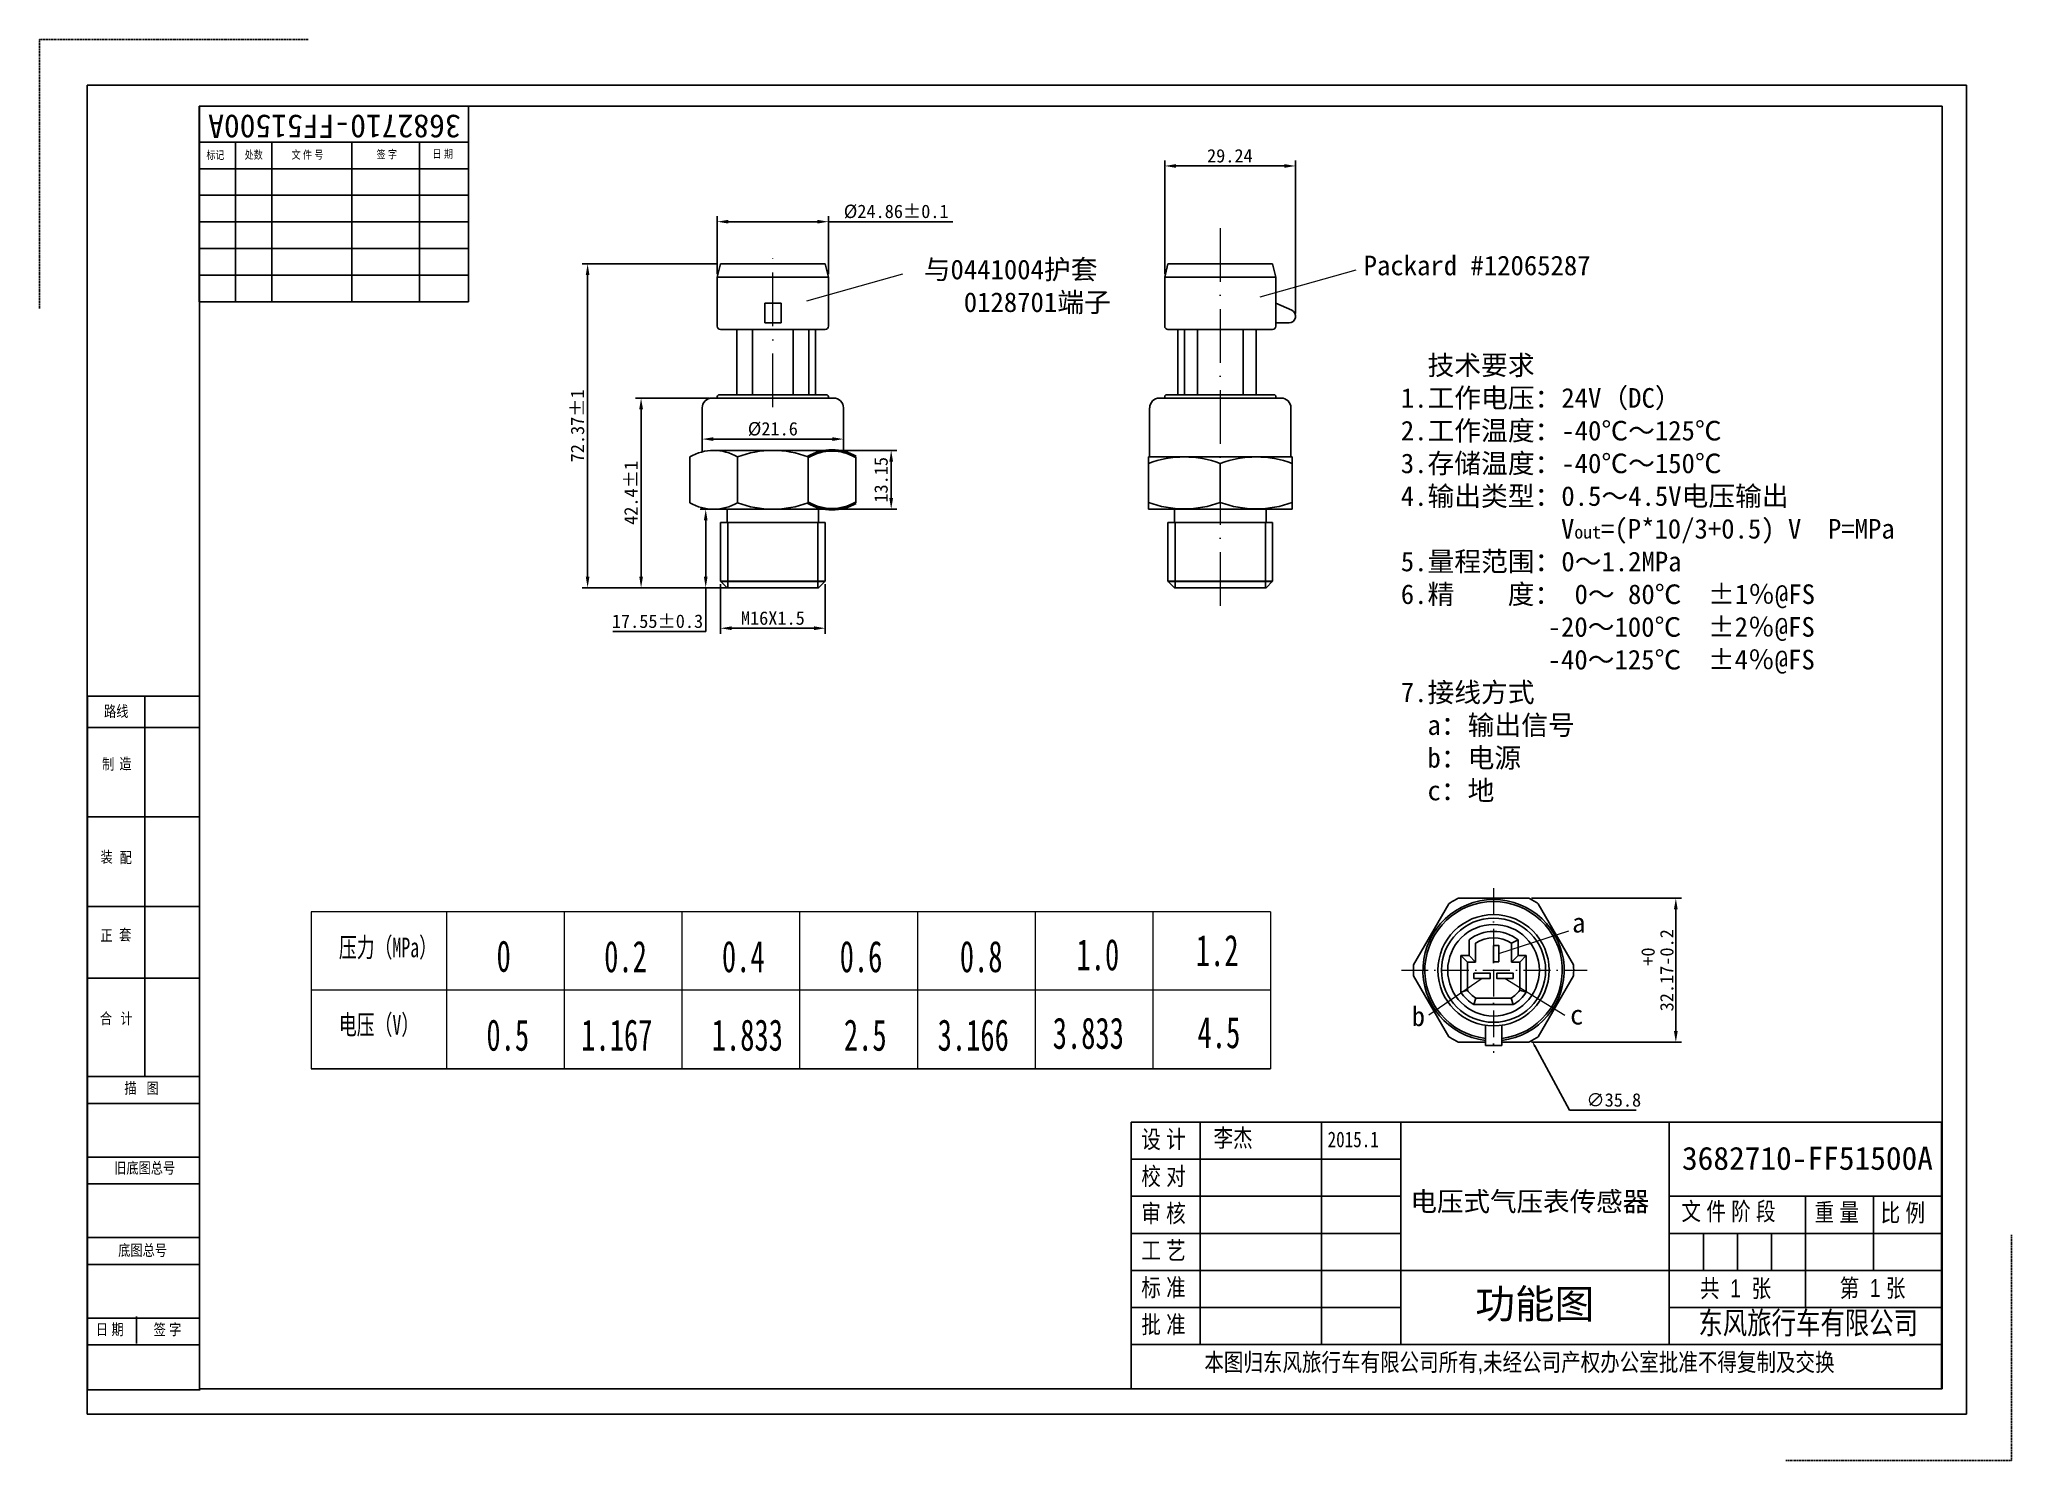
# Model space of a CAD drawing. Extents: x 6685 to 7125, y -545 to -227.
import ezdxf

# ---------------------------------------------------------------- set-up
doc = ezdxf.new("R2010")
doc.units = 0
doc.header["$MEASUREMENT"] = 0
doc.linetypes.add('ACAD_ISO10W100', pattern=[18, 12, -3, 0, -3])
doc.linetypes.add('HIDDEN', pattern=[0.2, 0.1, -0.1])
doc.layers.get('0').update_dxf_attribs({"linetype": 'CONTINUOUS'})
doc.layers.get('DEFPOINTS').update_dxf_attribs({"linetype": 'CONTINUOUS'})
for name, color, linetype, lineweight in [('6', 7, 'CONTINUOUS', 40), ('图框层2', 7, 'CONTINUOUS', 18), ('文本层', 7, 'CONTINUOUS', 30), ('标注', 1, 'CONTINUOUS', 20), ('点', 1, 'ACAD_ISO10W100', 20), ('粗实线', 7, 'CONTINUOUS', 30)]:
    doc.layers.add(name, color=color, linetype=linetype, lineweight=lineweight)
doc.layers.add('DEFAULT_2', color=8, linetype='HIDDEN')
doc.layers.add('LAYER1', color=1, linetype='CONTINUOUS')
doc.styles.add('3', font='', dxfattribs={"width": 0.666667, "height": 3})
doc.styles.add('4', font='', dxfattribs={"width": 0.666667, "height": 4})
doc.styles.get("Standard").update_dxf_attribs({"font": 'STFANGSO.TTF'})
doc.styles.add('样式 1', font='')
doc.styles.get('3').set_extended_font_data('FangSong_GB2312')
doc.styles.get('4').set_extended_font_data('FangSong_GB2312')
doc.styles.get('样式 1').set_extended_font_data('FangSong_GB2312')
doc.dimstyles.new('ISO-25$0', dxfattribs={"dimtxt": 3, "dimasz": 2.5, "dimexe": 1.25, "dimexo": 0.625, "dimgap": 0.75, "dimtad": 1, "dimtoh": 1, "dimdsep": 46, "dimtxsty": 'Standard', "dimcen": 0, "dimclrd": 1, "dimclre": 1, "dimclrt": 1, "dimadec": 0, "dimazin": 0, "dimtfac": 1, "dimtofl": 0, "dimtmove": 0, "dimatfit": 3, "dimfxl": 0, "dimarcsym": 0})
doc.dimstyles.new('ISO-25$3', dxfattribs={"dimtxt": 3, "dimasz": 1.5, "dimexe": 1, "dimexo": 0.625, "dimgap": 0.75, "dimtad": 1, "dimtih": 1, "dimtoh": 1, "dimdec": 1, "dimdsep": 46, "dimtxsty": '3', "dimcen": 0, "dimclrd": 256, "dimclre": 256, "dimclrt": 256, "dimadec": 0, "dimazin": 0, "dimtfac": 1, "dimtdec": 1, "dimtofl": 0, "dimtmove": 0, "dimatfit": 3, "dimfxl": 0, "dimarcsym": 0})

# ---------------------------------------------------------------- blocks, each defined once
blk = doc.blocks.new('*D132')
at = {"layer": 'DEFPOINTS', "color": 0, "transparency": 16777216}
for p in [(6965.45, -255.41), (6936.21, -280.23), (6965.45, -289.01)]:
    blk.add_point(p, dxfattribs=at)
at = {"layer": '标注', "color": 1, "lineweight": -2, "transparency": 16777216}
for p, q in [((6936.21, -279.61), (6936.21, -254.16)), ((6938.71, -255.41), (6962.95, -255.41)), ((6965.45, -288.38), (6965.45, -254.16))]:
    blk.add_line(p, q, dxfattribs=at)
at = {"layer": '标注', "color": 1, "transparency": 16777216}
for points in [[(6938.71, -255), (6938.71, -255.83), (6936.21, -255.41)], [(6962.95, -255), (6962.95, -255.83), (6965.45, -255.41)]]:
    blk.add_solid(points, dxfattribs=at)
at = {"layer": '标注', "color": 1, "transparency": 16777216, "insert": (6950.77, -253.16), "char_height": 3, "attachment_point": 5}
blk.add_mtext('29.24', dxfattribs=at)
blk = doc.blocks.new('*D133')
at = {"layer": 'DEFPOINTS', "color": 0, "transparency": 16777216}
for p in [(6861.05, -267.87), (6836.19, -280.23), (6861.05, -280.23)]:
    blk.add_point(p, dxfattribs=at)
at = {"layer": '标注', "color": 1, "lineweight": -2, "transparency": 16777216}
for p, q in [((6836.19, -279.61), (6836.19, -266.62)), ((6838.69, -267.87), (6858.55, -267.87)), ((6861.05, -279.61), (6861.05, -266.62)), ((6861.05, -267.87), (6888.82, -267.87))]:
    blk.add_line(p, q, dxfattribs=at)
at = {"layer": '标注', "color": 1, "transparency": 16777216}
for points in [[(6838.69, -267.45), (6838.69, -268.28), (6836.19, -267.87)], [(6858.55, -267.45), (6858.55, -268.28), (6861.05, -267.87)]]:
    blk.add_solid(points, dxfattribs=at)
at = {"layer": '标注', "color": 1, "transparency": 16777216, "insert": (6876.19, -265.62), "char_height": 3, "attachment_point": 5}
blk.add_mtext('%%c24.86±0.1', dxfattribs=at)
blk = doc.blocks.new('*D134')
at = {"layer": 'DEFPOINTS', "color": 0, "transparency": 16777216}
for p in [(7017.59, -419.09), (7017.59, -451.26), (7050.45, -451.26)]:
    blk.add_point(p, dxfattribs=at)
at = {"layer": '标注', "color": 1, "lineweight": -2, "transparency": 16777216}
for p, q in [((7018.22, -419.09), (7051.7, -419.09)), ((7050.45, -421.59), (7050.45, -448.76)), ((7018.22, -451.26), (7051.7, -451.26))]:
    blk.add_line(p, q, dxfattribs=at)
at = {"layer": '标注', "color": 1, "transparency": 16777216}
for points in [[(7050.03, -421.59), (7050.87, -421.59), (7050.45, -419.09)], [(7050.03, -448.76), (7050.87, -448.76), (7050.45, -451.26)]]:
    blk.add_solid(points, dxfattribs=at)
at = {"layer": '标注', "color": 1, "transparency": 16777216, "insert": (7046.35, -435.18), "char_height": 3, "attachment_point": 5, "rotation": 90}
blk.add_mtext('32.17\\S+0^ -0.2;', dxfattribs=at)
blk = doc.blocks.new('*D127')
at = {"layer": 'DEFPOINTS', "color": 0, "transparency": 16777216}
for p in [(7001.15, -419.44), (7018.27, -450.91)]:
    blk.add_point(p, dxfattribs=at)
at = {"layer": '标注', "lineweight": -2, "transparency": 16777216}
for p, q in [((7026.71, -466.43), (7018.98, -452.23)), ((7041.58, -466.43), (7026.71, -466.43))]:
    blk.add_line(p, q, dxfattribs=at)
at = {"layer": '标注', "transparency": 16777216}
blk.add_solid([(7019.2, -452.11), (7018.77, -452.35), (7018.27, -450.91)], dxfattribs=at)
at = {"layer": '标注', "transparency": 16777216, "insert": (7036.58, -464.18), "char_height": 3, "attachment_point": 5}
blk.add_mtext('∅35.8', dxfattribs=at)
blk = doc.blocks.new('*D135')
at = {"layer": 'DEFPOINTS', "color": 0, "transparency": 16777216}
for p in [(6836.98, -277.31), (6807.22, -349.68), (6841.31, -349.68)]:
    blk.add_point(p, dxfattribs=at)
at = {"layer": '标注', "color": 1, "lineweight": -2, "transparency": 16777216}
for p, q in [((6836.35, -277.31), (6805.97, -277.31)), ((6807.22, -279.81), (6807.22, -347.18)), ((6840.69, -349.68), (6805.97, -349.68))]:
    blk.add_line(p, q, dxfattribs=at)
at = {"layer": '标注', "color": 1, "transparency": 16777216}
for points in [[(6806.8, -279.81), (6807.63, -279.81), (6807.22, -277.31)], [(6806.8, -347.18), (6807.63, -347.18), (6807.22, -349.68)]]:
    blk.add_solid(points, dxfattribs=at)
at = {"layer": '标注', "color": 1, "transparency": 16777216, "insert": (6804.97, -313.5), "char_height": 3, "attachment_point": 5, "rotation": 90}
blk.add_mtext('72.37±1', dxfattribs=at)
blk = doc.blocks.new('*D128')
at = {"layer": 'DEFPOINTS', "color": 0, "transparency": 16777216}
for p in [(6835.03, -307.28), (6819.17, -349.68), (6841.31, -349.68)]:
    blk.add_point(p, dxfattribs=at)
at = {"layer": '标注', "color": 1, "lineweight": -2, "transparency": 16777216}
for p, q in [((6834.4, -307.28), (6817.92, -307.28)), ((6819.17, -309.78), (6819.17, -347.18)), ((6840.69, -349.68), (6817.92, -349.68))]:
    blk.add_line(p, q, dxfattribs=at)
at = {"layer": '标注', "color": 1, "transparency": 16777216}
for points in [[(6818.76, -309.78), (6819.59, -309.78), (6819.17, -307.28)], [(6818.76, -347.18), (6819.59, -347.18), (6819.17, -349.68)]]:
    blk.add_solid(points, dxfattribs=at)
at = {"layer": '标注', "color": 1, "transparency": 16777216, "insert": (6816.92, -328.48), "char_height": 3, "attachment_point": 5, "rotation": 90}
blk.add_mtext('42.4±1', dxfattribs=at)
blk = doc.blocks.new('*D136')
at = {"layer": 'DEFPOINTS', "color": 0, "transparency": 16777216}
for p in [(6832.83, -317.24), (6864.41, -316.46), (6864.41, -316.46)]:
    blk.add_point(p, dxfattribs=at)
at = {"layer": '标注', "color": 1, "lineweight": -2, "transparency": 16777216}
for p, q in [((6832.83, -316.61), (6832.83, -315.21)), ((6835.33, -316.46), (6861.91, -316.46)), ((6864.41, -317.08), (6864.41, -317.71))]:
    blk.add_line(p, q, dxfattribs=at)
at = {"layer": '标注', "color": 1, "transparency": 16777216}
for points in [[(6835.33, -316.04), (6835.33, -316.87), (6832.83, -316.46)], [(6861.91, -316.04), (6861.91, -316.87), (6864.41, -316.46)]]:
    blk.add_solid(points, dxfattribs=at)
at = {"layer": '标注', "color": 1, "transparency": 16777216, "insert": (6848.62, -314.21), "char_height": 3, "attachment_point": 5}
blk.add_mtext('%%c21.6', dxfattribs=at)
blk = doc.blocks.new('*D129')
at = {"layer": 'DEFPOINTS', "color": 0, "transparency": 16777216}
for p in [(6838.39, -332.14), (6833.62, -349.68), (6841.86, -349.68)]:
    blk.add_point(p, dxfattribs=at)
at = {"layer": '标注', "color": 1, "lineweight": -2, "transparency": 16777216}
for p, q in [((6837.76, -332.14), (6832.37, -332.14)), ((6833.62, -334.64), (6833.62, -347.18)), ((6841.24, -349.68), (6832.37, -349.68)), ((6833.62, -349.68), (6833.62, -359.43)), ((6833.62, -359.43), (6812.82, -359.43))]:
    blk.add_line(p, q, dxfattribs=at)
at = {"layer": '标注', "color": 1, "transparency": 16777216}
for points in [[(6833.2, -334.64), (6834.03, -334.64), (6833.62, -332.14)], [(6833.2, -347.18), (6834.03, -347.18), (6833.62, -349.68)]]:
    blk.add_solid(points, dxfattribs=at)
at = {"layer": '标注', "color": 1, "transparency": 16777216, "insert": (6822.84, -357.18), "char_height": 3, "attachment_point": 5}
blk.add_mtext('17.55%%P0.3', dxfattribs=at)
blk = doc.blocks.new('*D130')
at = {"layer": 'DEFPOINTS', "color": 0, "transparency": 16777216}
for p in [(6836.93, -348.22), (6860.32, -348.22), (6860.32, -358.73)]:
    blk.add_point(p, dxfattribs=at)
at = {"layer": '标注', "color": 1, "lineweight": -2, "transparency": 16777216}
for p, q in [((6836.93, -348.85), (6836.93, -359.98)), ((6860.32, -348.85), (6860.32, -359.98)), ((6839.43, -358.73), (6857.82, -358.73))]:
    blk.add_line(p, q, dxfattribs=at)
at = {"layer": '标注', "color": 1, "transparency": 16777216}
for points in [[(6839.43, -358.31), (6839.43, -359.15), (6836.93, -358.73)], [(6857.82, -358.31), (6857.82, -359.15), (6860.32, -358.73)]]:
    blk.add_solid(points, dxfattribs=at)
at = {"layer": '标注', "color": 1, "transparency": 16777216, "insert": (6848.62, -356.48), "char_height": 3, "attachment_point": 5}
blk.add_mtext('M16X1.5', dxfattribs=at)
blk = doc.blocks.new('*D131')
at = {"layer": 'DEFPOINTS', "color": 0, "transparency": 16777216}
for p in [(6861.85, -318.98), (6861.85, -332.13), (6875.07, -332.13)]:
    blk.add_point(p, dxfattribs=at)
at = {"layer": '标注', "color": 1, "lineweight": -2, "transparency": 16777216}
for p, q in [((6862.47, -318.98), (6876.32, -318.98)), ((6875.07, -321.48), (6875.07, -329.63)), ((6862.48, -332.13), (6876.32, -332.13))]:
    blk.add_line(p, q, dxfattribs=at)
at = {"layer": '标注', "color": 1, "transparency": 16777216}
for points in [[(6874.66, -321.48), (6875.49, -321.48), (6875.07, -318.98)], [(6874.66, -329.63), (6875.49, -329.63), (6875.07, -332.13)]]:
    blk.add_solid(points, dxfattribs=at)
at = {"layer": '标注', "color": 1, "transparency": 16777216, "insert": (6872.82, -325.56), "char_height": 3, "attachment_point": 5, "rotation": 90}
blk.add_mtext('13.15', dxfattribs=at)

msp = doc.modelspace()

# ---------------------------------------------------------------- linework, layer by layer
at = {"color": 7, "linetype": 'Continuous', "lineweight": -3}
for p, q in [((6695.385, -237.371), (6695.385, -534.371)), ((6695.385, -237.371), (7115.385, -237.371)), ((7115.385, -237.371), (7115.385, -534.371)), ((6720.381, -242.023), (6720.381, -285.773)), ((6720.381, -242.023), (6780.581, -242.023)), ((6720.447, -242.036), (6720.447, -528.755)), ((6720.447, -242.036), (7109.947, -242.036)), ((6780.581, -242.023), (6780.581, -285.773)), ((7109.947, -242.036), (7109.947, -528.755)), ((6720.381, -250.073), (6780.581, -250.073)), ((6728.501, -250.073), (6728.501, -285.773)), ((6736.621, -250.073), (6736.621, -285.773)), ((6754.541, -250.073), (6754.541, -285.773)), ((6769.661, -250.073), (6769.661, -285.773)), ((6720.381, -256.023), (6780.581, -256.023)), ((6720.381, -261.973), (6780.581, -261.973)), ((6720.381, -267.923), (6780.581, -267.923)), ((6720.381, -273.873), (6780.581, -273.873)), ((6720.381, -279.823), (6780.581, -279.823)), ((6720.381, -285.773), (6780.581, -285.773)), ((6695.42, -528.919), (6695.42, -373.919)), ((6695.42, -373.919), (6720.62, -373.919)), ((6695.42, -380.919), (6720.62, -380.919)), ((6695.42, -400.919), (6720.62, -400.919)), ((6695.42, -420.919), (6720.62, -420.919)), ((6695.42, -436.919), (6720.62, -436.919)), ((6695.42, -458.919), (6720.62, -458.919)), ((6695.42, -464.919), (6720.62, -464.919)), ((6928.74, -528.747), (6928.74, -469.137)), ((6928.74, -469.137), (7109.865, -469.137)), ((6944.115, -518.825), (6944.115, -469.137)), ((6971.24, -518.825), (6971.24, -469.137)), ((6988.99, -518.825), (6988.99, -469.137)), ((7048.99, -518.825), (7048.99, -469.137)), ((7109.865, -528.747), (7109.865, -469.137)), ((6695.42, -476.919), (6720.62, -476.919)), ((6928.74, -477.419), (6988.99, -477.419)), ((6695.42, -482.919), (6720.62, -482.919)), ((6928.74, -485.7), (6988.99, -485.7)), ((7048.99, -485.7), (7109.865, -485.7)), ((7079.428, -510.544), (7079.428, -485.7)), ((7094.647, -502.262), (7094.647, -485.7)), ((6695.42, -494.919), (6720.62, -494.919)), ((6928.74, -493.981), (6988.99, -493.981)), ((7048.99, -493.981), (7109.865, -493.981)), ((7056.6, -502.262), (7056.6, -493.981)), ((7064.209, -502.262), (7064.209, -493.981)), ((7071.818, -502.262), (7071.818, -493.981)), ((6695.42, -500.919), (6720.62, -500.919)), ((6928.74, -502.262), (7109.865, -502.262)), ((6928.74, -510.544), (6988.99, -510.544)), ((7048.99, -510.544), (7109.865, -510.544)), ((6695.42, -512.919), (6720.62, -512.919)), ((6706.364, -518.588), (6706.364, -512.588)), ((6695.42, -518.919), (6720.62, -518.919)), ((6928.74, -518.825), (7109.865, -518.825)), ((6695.42, -528.919), (6720.62, -528.919)), ((6720.447, -528.755), (7109.947, -528.755)), ((6928.74, -528.747), (7109.865, -528.747)), ((6695.385, -534.371), (7115.385, -534.371))]:
    msp.add_line(p, q, dxfattribs=at)
at = {"color": 7, "linetype": 'Continuous', "lineweight": 0}
for p, q in [((6695.385, -237.371), (6695.385, -237.371)), ((6720.381, -242.023), (6720.381, -242.023)), ((6720.447, -242.036), (6720.447, -242.036)), ((6928.74, -528.747), (6928.74, -528.747))]:
    msp.add_line(p, q, dxfattribs=at)
for p, q in [((6836.195, -280.234), (6836.926, -277.31)), ((6860.32, -277.31), (6836.926, -277.31)), ((6836.978, -277.31), (6836.926, -277.31)), ((6860.267, -277.31), (6860.32, -277.31)), ((6861.051, -280.234), (6860.32, -277.31)), ((6936.209, -280.234), (6936.94, -277.31)), ((6960.335, -277.31), (6936.94, -277.31)), ((6961.066, -280.234), (6960.335, -277.31)), ((6836.195, -291.2), (6836.195, -280.234)), ((6836.195, -280.234), (6861.051, -280.234)), ((6861.051, -291.2), (6861.051, -280.234)), ((6936.209, -291.2), (6936.209, -280.234)), ((6936.209, -280.234), (6961.066, -280.234)), ((6961.066, -291.2), (6961.066, -280.234)), ((6846.795, -286.082), (6846.795, -290.469)), ((6850.451, -286.082), (6846.795, -286.082)), ((6850.451, -286.082), (6850.451, -290.469)), ((6961.066, -286.082), (6964.592, -287.674)), ((6850.451, -290.469), (6846.795, -290.469)), ((6961.066, -290.469), (6963.99, -290.469)), ((6836.926, -291.931), (6860.32, -291.931)), ((6840.581, -306.551), (6840.581, -291.931)), ((6844.057, -306.552), (6844.057, -291.931)), ((6853.192, -306.552), (6853.192, -291.931)), ((6856.665, -306.551), (6856.665, -291.931)), ((6858.127, -306.551), (6858.127, -291.931)), ((6936.94, -291.931), (6960.335, -291.931)), ((6939.134, -306.551), (6939.134, -291.931)), ((6940.596, -306.551), (6940.596, -291.931)), ((6943.52, -306.551), (6943.52, -291.931)), ((6953.755, -306.551), (6953.755, -291.931)), ((6956.679, -306.551), (6956.679, -291.931)), ((6835.025, -307.282), (6862.221, -307.282)), ((6836.195, -306.99), (6836.195, -307.282)), ((6860.612, -306.551), (6836.633, -306.551)), ((6861.051, -306.99), (6861.051, -307.282)), ((6935.04, -307.282), (6962.235, -307.282)), ((6936.209, -306.99), (6936.209, -307.282)), ((6960.627, -306.551), (6936.648, -306.551)), ((6961.066, -306.99), (6961.066, -307.282)), ((6832.832, -309.475), (6832.832, -319.301)), ((6864.414, -309.475), (6864.414, -319.301)), ((6932.846, -309.475), (6932.846, -320.441)), ((6964.429, -309.475), (6964.429, -320.441)), ((6832.832, -315.324), (6832.832, -319.148)), ((6864.414, -315.324), (6864.414, -319.148)), ((6830.051, -320.441), (6830.051, -330.676)), ((6830.051, -320.441), (6830.051, -330.676)), ((6835.396, -318.979), (6861.85, -318.979)), ((6835.396, -318.979), (6837.96, -318.979)), ((6840.741, -320.441), (6840.741, -330.676)), ((6856.505, -320.441), (6856.505, -330.676)), ((6867.195, -320.441), (6867.195, -330.676)), ((6932.554, -320.441), (6932.554, -332.06)), ((6932.554, -320.441), (6964.721, -320.441)), ((6964.721, -320.441), (6964.721, -332.06)), ((6948.638, -321.903), (6948.638, -330.598)), ((6835.396, -332.138), (6861.85, -332.138)), ((6838.388, -335.063), (6838.388, -332.138)), ((6855.934, -332.138), (6841.312, -332.138)), ((6858.858, -335.063), (6858.858, -332.138)), ((6932.554, -332.06), (6932.554, -332.138)), ((6932.554, -332.138), (6932.846, -332.138)), ((6932.846, -332.138), (6964.429, -332.138)), ((6938.403, -335.063), (6938.403, -332.138)), ((6955.948, -332.138), (6941.327, -332.138)), ((6958.872, -335.063), (6958.872, -332.138)), ((6964.721, -332.138), (6964.429, -332.138)), ((6964.721, -332.06), (6964.721, -332.138)), ((6836.926, -348.222), (6836.926, -335.063)), ((6860.32, -335.063), (6836.926, -335.063)), ((6838.534, -349.684), (6838.534, -335.063)), ((6858.712, -349.684), (6858.712, -335.063)), ((6860.32, -348.222), (6860.32, -335.063)), ((6936.94, -348.222), (6936.94, -335.063)), ((6960.335, -335.063), (6936.94, -335.063)), ((6938.549, -349.684), (6938.549, -335.063)), ((6958.726, -349.684), (6958.726, -335.063)), ((6960.335, -348.222), (6960.335, -335.063)), ((6838.388, -349.684), (6836.926, -348.222)), ((6860.32, -348.222), (6858.858, -349.684)), ((6938.403, -349.684), (6936.94, -348.222)), ((6960.335, -348.222), (6958.872, -349.684)), ((6858.858, -349.684), (6838.388, -349.684)), ((6958.872, -349.684), (6938.403, -349.684)), ((7002.399, -431.886), (7002.399, -440.098)), ((7003.861, -433.348), (7002.399, -431.886)), ((7002.399, -431.886), (7004.227, -431.886)), ((7004.227, -428.401), (7004.227, -431.886)), ((7005.689, -433.348), (7004.227, -431.886)), ((7005.689, -429.143), (7005.689, -433.348)), ((7013.731, -429.143), (7015.193, -428.401)), ((7013.731, -429.143), (7013.731, -433.348)), ((7015.193, -431.886), (7013.731, -433.348)), ((7015.193, -428.401), (7015.193, -431.886)), ((7015.193, -431.886), (7017.021, -431.886)), ((7017.021, -431.886), (7015.558, -433.348)), ((7017.021, -431.886), (7017.021, -440.098)), ((7003.861, -433.348), (7003.861, -439.635)), ((7003.861, -433.348), (7005.689, -433.348)), ((7013.731, -433.348), (7015.558, -433.348)), ((7015.558, -433.348), (7015.558, -439.635)), ((7003.861, -439.635), (7002.399, -440.098)), ((7015.558, -439.635), (7017.021, -440.098)), ((7005.743, -441.39), (7005.333, -442.852)), ((7005.333, -442.852), (7014.087, -442.852)), ((7005.689, -441.39), (7013.731, -441.39)), ((7013.677, -441.39), (7014.087, -442.852)), ((7007.882, -451.969), (7007.882, -447.448)), ((7011.538, -447.448), (7011.538, -451.969)), ((7011.538, -451.969), (7007.882, -451.969))]:
    msp.add_line(p, q)
for points in [[(6999.722, -420.308), (6991.84, -433.96)], [(7017.592, -419.092), (7001.828, -419.092)], [(7027.58, -433.96), (7019.697, -420.308)], [(6991.84, -436.391), (6999.722, -450.044)], [(7019.697, -450.044), (7027.58, -436.391)], [(7001.828, -451.259), (7007.882, -451.259)], [(7011.538, -451.259), (7017.592, -451.259)]]:
    msp.add_lwpolyline(points)
for points in [[(7009.71, -433.275), (7009.71, -429.62), (7010.88, -429.62), (7010.88, -433.275)], [(7005.323, -437.003), (7008.979, -437.003), (7008.979, -435.834), (7005.323, -435.834)], [(7014.096, -437.003), (7010.441, -437.003), (7010.441, -435.834), (7014.096, -435.834)]]:
    msp.add_lwpolyline(points, close=True)
for radius in [12.428, 11.645, 10.235]:
    msp.add_circle((7009.71, -435.169), radius)
for centre, radius, start, end in [((6963.99, -289.007), 1.462, 270, 65.70481), ((6836.926, -291.2), 0.731, 180, 270), ((6860.32, -291.2), 0.731, 270, 0), ((6936.94, -291.2), 0.731, 180, 270), ((6960.335, -291.2), 0.731, 270, 0), ((6835.025, -309.475), 2.193, 90, 180), ((6836.633, -306.99), 0.439, 90, 180), ((6860.612, -306.99), 0.439, 0, 90), ((6862.221, -309.475), 2.193, 0, 90), ((6935.04, -309.475), 2.193, 90, 180), ((6936.648, -306.99), 0.439, 90, 180), ((6960.627, -306.99), 0.439, 0, 90), ((6962.235, -309.475), 2.193, 0, 90), ((6835.396, -329.511), 10.527, 59.48939, 120.51061), ((6848.623, -340.99), 22.008, 69.01327, 110.98673), ((6940.596, -343.32), 22.877, 69.41923, 110.58077), ((6956.679, -343.32), 22.877, 69.41923, 110.58077), ((6835.396, -321.607), 10.527, 239.48939, 300.51061), ((6848.623, -310.128), 22.008, 249.01327, 290.98673), ((6940.596, -309.181), 22.877, 249.41923, 290.58077), ((6956.679, -309.181), 22.877, 249.41923, 290.58077), ((7009.71, -435.176), 15.791, 276.64635, 263.35365), ((7009.71, -435.169), 15.352, 276.83714, 263.16286), ((7009.71, -435.176), 17.911, 116.10891, 123.89109), ((7009.71, -435.176), 17.911, 56.10891, 63.89109), ((7009.71, -435.249), 8.773, 51.31781, 128.68219), ((7009.71, -435.249), 7.311, 56.63299, 123.36701), ((7009.71, -435.176), 17.911, 176.10891, 183.89109), ((7009.71, -435.176), 17.911, 356.10891, 3.89109), ((7009.71, -435.249), 8.773, 213.55731, 240.07357), ((7009.71, -435.249), 7.311, 216.8699, 237.14012), ((7009.71, -435.249), 7.311, 302.85988, 323.1301), ((7009.71, -435.249), 8.773, 299.92643, 326.44269), ((7009.71, -435.176), 17.911, 236.10891, 243.89109), ((7009.71, -435.176), 17.911, 296.10891, 303.89109)]:
    msp.add_arc(centre, radius, start, end)
at = {"layer": '6'}
for centre, start, end in [((6861.85, -329.511), 59.48939, 120.51061), ((6861.85, -321.607), 239.48939, 300.51061)]:
    msp.add_arc(centre, 10.527, start, end, dxfattribs=at)
at = {"layer": 'DEFAULT_2', "color": 7, "linetype": 'HIDDEN'}
for p, q in [((6684.695, -227.134), (6684.695, -287.284)), ((6684.695, -227.134), (6744.845, -227.134)), ((7125.492, -544.759), (7125.492, -494.305)), ((7125.492, -544.759), (7075.038, -544.759))]:
    msp.add_line(p, q, dxfattribs=at)
at = {"layer": 'LAYER1', "color": 7}
msp.add_line((6708.246, -373.972), (6708.246, -458.688), dxfattribs=at)
at = {"layer": 'LAYER1', "color": 0}
msp.add_line((6745.403, -457.198), (6959.88, -457.198), dxfattribs=at)
at = {"layer": '图框层2'}
for p, q in [((6959.88, -422.107), (6745.403, -422.107)), ((6745.403, -422.107), (6745.403, -457.198)), ((6775.65, -422.107), (6775.65, -457.198)), ((6801.969, -422.107), (6801.969, -457.198)), ((6828.287, -422.107), (6828.287, -457.198)), ((6854.606, -422.107), (6854.606, -457.198)), ((6880.924, -422.107), (6880.924, -457.198)), ((6907.243, -422.107), (6907.243, -457.198)), ((6933.561, -422.107), (6933.561, -457.198)), ((6959.88, -422.107), (6959.88, -457.198)), ((6959.88, -439.652), (6745.403, -439.652))]:
    msp.add_line(p, q, dxfattribs=at)
at = {"layer": '标注'}
for p, q in [((6856.2, -285.569), (6877.693, -279.489)), ((6957.514, -284.671), (6979.008, -278.591)), ((6957.514, -284.671), (6979.008, -278.591)), ((7010.88, -431.447), (7026.56, -426.365)), ((7007.151, -437.003), (6995.215, -445.178)), ((7012.269, -437.003), (7025.666, -445.228))]:
    msp.add_line(p, q, dxfattribs=at)
at = {"layer": '点'}
for p, q in [((6948.638, -269.324), (6948.638, -353.916)), ((6848.623, -309.29), (6848.623, -274.09))]:
    msp.add_line(p, q, dxfattribs=at)
at = {"layer": '点', "ltscale": 0.5}
for p, q in [((7009.71, -416.834), (7009.71, -453.663)), ((6989.113, -435.176), (7030.667, -435.176))]:
    msp.add_line(p, q, dxfattribs=at)
at = {"layer": '粗实线'}
for p, q in [((6836.926, -348.222), (6860.32, -348.222)), ((6936.94, -348.222), (6960.335, -348.222))]:
    msp.add_line(p, q, dxfattribs=at)

# ---------------------------------------------------------------- texts
at = {"color": 7}
msp.add_text('3682710-FF51500A', height=5.18543, rotation=180, dxfattribs=at).set_placement((6778.846, -243.98))
for s, height, p in [('3682710-FF51500A', 5.15313, (7051.828, -479.78)), ('电压式气压表传感器', 4.3475, (6991.131, -489.033))]:
    msp.add_text(s, height=height, dxfattribs=at).set_placement(p)
at = {"color": 7, "linetype": 'Continuous', "lineweight": -3, "attachment_point": 1}
for s, insert, char_height, width in [('\\Fￋￎￌﾣﾤ;\\W0.8000000000;\\T1.0000000000;\\o\\l标记', (6722.012, -252.082), 1.8, 4.50686), ('\\Fￋￎￌﾣﾤ;\\W0.8000000000;\\T1.0000000000;\\o\\l处数', (6730.568, -252.02), 1.8, 7.47517), ('\\Fￋￎￌﾣﾤ;\\W0.8000000000;\\T1.0000000000;\\o\\l文 件 号', (6741.048, -252.02), 1.8, 13.32117), ('\\Fￋￎￌﾣﾤ;\\W0.8000000000;\\T1.0000000000;\\o\\l签 字', (6760.058, -251.913), 1.8, 7.73388), ('\\Fￋￎￌﾣﾤ;\\W0.8000000000;\\T1.0000000000;\\o\\l日 期', (6772.56, -251.806), 1.8, 6.12934), ('\\Fￋￎￌﾣﾤ;\\W0.8000000000;\\T1.0000000000;\\o\\l路线', (6699.133, -376.04), 2.5, 7.50191), ('\\Fￋￎￌﾣﾤ;\\W0.8000000000;\\T1.0000000000;\\o\\l制', (6698.697, -387.825), 2.5, 0.2864), ('\\Fￋￎￌﾣﾤ;\\W0.8000000000;\\T1.0000000000;\\o\\l造', (6702.543, -387.748), 2.5, 10.54586), ('\\Fￋￎￌﾣﾤ;\\W0.8000000000;\\T1.0000000000;\\o\\l装', (6698.353, -408.604), 2.5, 0.2904), ('\\Fￋￎￌﾣﾤ;\\W0.8000000000;\\T1.0000000000;\\o\\l配', (6702.628, -408.724), 2.5, 3.3547), ('\\Fￋￎￌﾣﾤ;\\W0.8000000000;\\T1.0000000000;\\o\\l正', (6698.326, -426.13), 2.5, 2.90336), ('\\Fￋￎￌﾣﾤ;\\W0.8000000000;\\T1.0000000000;\\o\\l套', (6702.495, -426.005), 2.5, 0.2888), ('\\Fￋￎￌﾣﾤ;\\W0.8000000000;\\T1.0000000000;\\o\\l合', (6698.202, -444.695), 2.5, 0.2896), ('\\Fￋￎￌﾣﾤ;\\W0.8000000000;\\T1.0000000000;\\o\\l计', (6702.786, -444.699), 2.5, 4.98504), ('\\Fￋￎￌﾣﾤ;\\W0.8000000000;\\T1.0000000000;\\o\\l描   图', (6703.676, -460.264), 2.5, 16.02733), ('\\Fￋￎￌﾣﾤ;\\W0.8000000000;\\T1.0000000000;\\o\\l设 计', (6930.977, -470.943), 4, 12.61983), ('\\W0.8;{\\fSimSun|b0|i0|c134|p54;李杰}', (6947.122, -470.67), 4, 12.61983), ('\\W0.8;{\\fSimSun|b0|i0|c134|p54;2015.1}', (6972.622, -471.23), 3.5, 12.61983), ('\\Fￋￎￌﾣﾤ;\\W0.8000000000;\\T1.0000000000;\\o\\l旧底图总号', (6701.398, -478.105), 2.5, 26.90323), ('\\Fￋￎￌﾣﾤ;\\W0.8000000000;\\T1.0000000000;\\o\\l校 对', (6930.978, -479.222), 4, 14.39158), ('\\Fￋￎￌﾣﾤ;\\W0.8000000000;\\T1.0000000000;\\o\\l审 核', (6930.978, -487.502), 4, 16.50351), ('\\Fￋￎￌﾣﾤ;\\W0.8000000000;\\T1.0000000000;\\o\\l文 件 阶 段', (7051.714, -487.054), 4, 46.90913), ('\\Fￋￎￌﾣﾤ;\\W0.8000000000;\\T1.0000000000;\\o\\l重 量', (7081.471, -487.255), 4, 11.95299), ('\\Fￋￎￌﾣﾤ;\\W0.8000000000;\\T1.0000000000;\\o\\l比 例', (7096.226, -487.382), 4, 12.20846), ('\\Fￋￎￌﾣﾤ;\\W0.8000000000;\\T1.0000000000;\\o\\l底图总号', (6702.296, -496.497), 2.5, 27.67394), ('\\Fￋￎￌﾣﾤ;\\W0.8000000000;\\T1.0000000000;\\o\\l工 艺', (6930.978, -495.79), 4, 17.6005), ('\\Fￋￎￌﾣﾤ;\\W0.8000000000;\\T1.0000000000;\\o\\l标 准', (6930.978, -504.065), 4, 19.79647), ('\\W0.8;{\\fProxy 1|b0|i0|c0|p52;共  1  张}', (7055.874, -504.261), 4, 27.18593), ('\\W0.8;{\\fProxy 1|b0|i0|c0|p52;第  1 张}', (7087.084, -504.201), 4, 33.95142), ('\\W0.8;{\\fProxy 1|b0|i0|c0|p52;东风旅行车有限公司}', (7055.484, -511.495), 5, 54.76668), ('\\Fￋￎￌﾣﾤ;\\W0.8000000000;\\T1.0000000000;\\o\\l日 期', (6697.308, -514.208), 2.5, 20.49471), ('\\Fￋￎￌﾣﾤ;\\W0.8000000000;\\T1.0000000000;\\o\\l签 字', (6710.219, -514.206), 2.5, 10.83846), ('\\Fￋￎￌﾣﾤ;\\W0.8000000000;\\T1.0000000000;\\o\\l批 准', (6930.979, -512.347), 4, 15.15298), ('\\W0.8;{\\fProxy 1|b0|i0|c0|p52;本图归东风旅行车有限公司所有,\\fSimSun|b0|i0|c134|p54;未经公司产权办公室批准不得复制及交换}', (6945.064, -520.781), 4, 157.53799)]:
    msp.add_mtext(s, dxfattribs=dict(at, insert=insert, char_height=char_height, width=width))
at = {"color": 7, "linetype": 'Continuous', "lineweight": 0, "insert": (7005.623, -506.49), "char_height": 6.5, "attachment_point": 1, "style": '样式 1'}
msp.add_mtext('{\\fFangSong_GB2312|b0|i0|c134|p34;\\H1x;功能图\\fFangSong_GB2312|b0|i0|c0|p34;}', dxfattribs=at)
at = {"layer": '文本层', "attachment_point": 1, "style": '4'}
for s, insert, char_height, width in [('压力（MPa）', (6751.629, -427.869), 4.3864, 37.98771), ('1.2', (6943.17, -427.24), 7.0183, 8.68937), ('0', (6786.864, -428.5), 7.018, 8.68937), ('0.2', (6810.92, -428.593), 7.0183, 8.68937), ('0.4', (6837.239, -428.593), 7.0183, 8.68937), ('0.6', (6863.557, -428.593), 7.0183, 8.68937), ('0.8', (6890.414, -428.593), 7.0183, 8.68937), ('1.0', (6916.493, -428.176), 7.0183, 8.68937), ('电压（V）', (6751.629, -445.152), 4.3864, 37.98771), ('0.5', (6784.602, -446.139), 7.0183, 8.68937), ('1.167', (6805.793, -446.139), 7.0183, 8.68937), ('1.833', (6834.964, -446.139), 7.0183, 8.68937), ('2.5', (6864.504, -446.139), 7.0183, 8.68937), ('3.166', (6885.452, -446.139), 7.0183, 8.68937), ('3.833', (6911.177, -445.725), 7.0183, 8.68937), ('4.5', (6943.56, -445.565), 7.0183, 8.68937)]:
    msp.add_mtext(s, dxfattribs=dict(at, insert=insert, char_height=char_height, width=width))
at = {"layer": '标注', "attachment_point": 1}
for s, insert, char_height, width in [('{\\fSimSun|b0|i0|c134|p2; 与0441004护套\\P    0128701端子}', (6879.362, -276.351), 4.38641, 57.09554), ('{\\fSimSun|b0|i0|c134|p2;Packard #12065287}', (6980.676, -275.453), 4.38641, 57.09554), ('{\\fSimSun|b0|i0|c134|p2;  技术要求\\P1.工作电压：24V（DC）\\P2.工作温度：-40℃～125℃ \\P3.存储温度：-40℃～150℃ \\P4.输出类型：0.5～4.5V电压输出\\P            V\\H0.66667x;out\\H1.5x;=(P*10/3+0.5) V  P=MPa\\P5.量程范围：0～1.2MPa\\P6.精    度： 0～ 80℃  ±1％@FS\\P           -20～100℃  ±2％@FS\\P           -40～125℃  ±4％@FS\\P7.接线方式\\P  a：输出信号\\P  b：电源   \\P  c：地}', (6988.978, -297.746), 4.38641, 118.10677), ('a', (7027.275, -422.355), 4.386, 3.20749), ('b', (6991.418, -443.267), 4.386, 3.44218), ('c', (7026.803, -442.916), 4.386, 3.75511)]:
    msp.add_mtext(s, dxfattribs=dict(at, insert=insert, char_height=char_height, width=width))

# ---------------------------------------------------------------- dimensions: what is measured, and where the dimension line sits
at = {"layer": '标注'}
dim = msp.add_linear_dim(base=(6965.452, -255.412), p1=(6936.209, -280.234), p2=(6965.452, -289.007), dimstyle='ISO-25$0', override={"dimtxsty": 'Standard'}, dxfattribs=at)
dim.commit()
dim.dimension.update_dxf_attribs({"geometry": '*D132', "text_midpoint": (6950.769, -255.412), "dimtype": 160})
dim = msp.add_linear_dim(base=(6861.051, -267.867), p1=(6836.195, -280.234), p2=(6861.051, -280.234), dimstyle='ISO-25$0', override={"dimgap": 0.75, "dimpost": '%%c<>', "dimtxsty": 'Standard', "dimtol": 1, "dimlim": 0, "dimtp": 0.1, "dimtm": 0.1}, dxfattribs=at)
dim.commit()
dim.dimension.update_dxf_attribs({"geometry": '*D133', "text_midpoint": (6876.188, -265.617)})
for base, p1, p2, override, picture, middle in [((6807.217, -349.684), (6836.978, -277.31), (6841.312, -349.684), {"dimgap": 0.75, "dimtxsty": 'Standard', "dimtol": 1, "dimlim": 0, "dimtp": 1, "dimtm": 1}, '*D135', (6804.967, -313.497)), ((6819.172, -349.684), (6835.025, -307.282), (6841.312, -349.684), {"dimgap": 0.75, "dimtxsty": 'Standard', "dimtol": 1, "dimlim": 0, "dimtp": 1, "dimtm": 1}, '*D128', (6816.922, -328.483)), ((6875.0723, -332.1338), (6861.8499, -318.979), (6861.8534, -332.1338), {"dimtxsty": 'Standard', "dimtp": 0.2, "dimtm": 0.2}, '*D131', (6872.8223, -325.5564)), ((7050.449, -451.259), (7017.592, -419.092), (7017.592, -451.259), {"dimgap": 0.75, "dimtxsty": 'Standard', "dimtol": 1, "dimlim": 0, "dimtm": 0.2}, '*D134', (7046.345, -435.176))]:
    dim = msp.add_linear_dim(base=base, p1=p1, p2=p2, angle=90, dimstyle='ISO-25$0', override=override, dxfattribs=at)
    dim.commit()
    dim.dimension.update_dxf_attribs({"geometry": picture, "text_midpoint": middle})
dim = msp.add_linear_dim(base=(6864.414, -316.457), p1=(6832.832, -317.236), p2=(6864.414, -316.457), text='%%c21.6', dimstyle='ISO-25$0', override={"dimgap": 0.75, "dimpost": '%%c<>', "dimtxsty": 'Standard', "dimtol": 0, "dimlim": 0, "dimtp": 0.1, "dimtm": 0.1}, dxfattribs=at)
dim.commit()
dim.dimension.update_dxf_attribs({"geometry": '*D136', "text_midpoint": (6848.623, -316.457), "dimtype": 160})
dim = msp.add_linear_dim(base=(6833.615, -349.684), p1=(6838.388, -332.138), p2=(6841.861, -349.684), angle=90, text='<>%%P0.3', dimstyle='ISO-25$0', override={"dimgap": 0.75, "dimtxsty": 'Standard', "dimtol": 0, "dimlim": 0, "dimtp": 0.2, "dimtm": 0.2}, dxfattribs=at)
dim.commit()
dim.dimension.update_dxf_attribs({"geometry": '*D129', "text_midpoint": (6822.844, -359.425), "dimtype": 160})
dim = msp.add_linear_dim(base=(6860.32, -358.728), p1=(6836.926, -348.222), p2=(6860.32, -348.222), text='M16X1.5', dimstyle='ISO-25$0', override={"dimtxsty": 'Standard', "dimtp": 0.5, "dimtm": 0.5}, dxfattribs=at)
dim.commit()
dim.dimension.update_dxf_attribs({"geometry": '*D130', "text_midpoint": (6848.623, -356.478)})
dim = msp.add_diameter_dim_2p(p1=(7001.152, -419.441), p2=(7018.268, -450.91), dimstyle='ISO-25$3', override={"dimtxsty": 'Standard'}, dxfattribs=at)
dim.commit()
dim.dimension.update_dxf_attribs({"geometry": '*D127', "text_midpoint": (7036.577, -466.425), "dimtype": 163})

doc.saveas('drawing.dxf')
